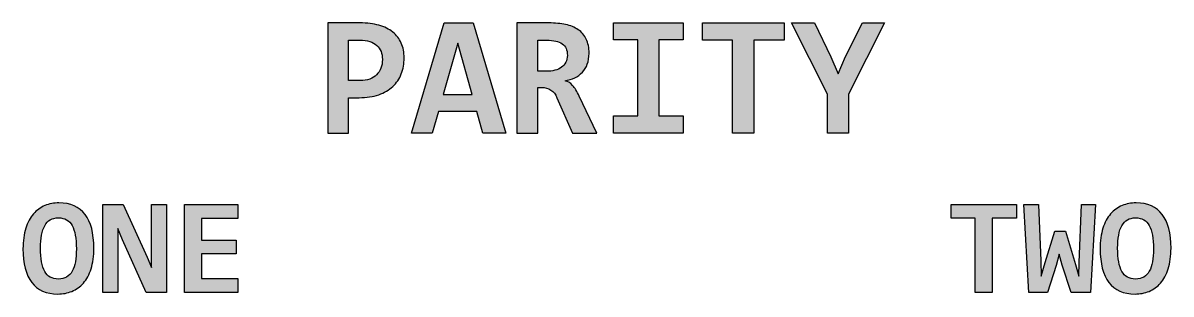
# Model space of a CAD drawing. Extents: x 264 to 349, y -535 to -258.
# Drawn here: x 271.4 to 337.9, y -495.3 to -479.6 of the extents above; entities that cross this region are included whole.
import ezdxf

# ---------------------------------------------------------------- set-up
doc = ezdxf.new("R2010")
doc.units = 0
doc.header["$MEASUREMENT"] = 0
doc.layers.add('LAYER_1', color=7, linetype='CONTINUOUS')

# ---------------------------------------------------------------- blocks, each defined once
blk = doc.blocks.new('BLOCK_3')
at = {"layer": 'LAYER_1'}
h = blk.add_hatch(color=7, dxfattribs=at)
h.dxf.hatch_style = 2
edge = h.paths.add_edge_path()
edge.add_spline(control_points=[(275.482, -492.661), (275.482, -493.124), (275.428, -493.525), (275.32, -493.861), (275.212, -494.197), (275.063, -494.472), (274.875, -494.689), (274.686, -494.905), (274.464, -495.065), (274.21, -495.169), (273.957, -495.273), (273.685, -495.325), (273.396, -495.325), (272.724, -495.325), (272.219, -495.102), (271.88, -494.656), (271.542, -494.208), (271.373, -493.56), (271.373, -492.708), (271.373, -492.244), (271.427, -491.845), (271.535, -491.509), (271.643, -491.173), (271.791, -490.897), (271.98, -490.681), (272.169, -490.464), (272.39, -490.304), (272.644, -490.2), (272.898, -490.096), (273.169, -490.044), (273.458, -490.044), (274.13, -490.044), (274.636, -490.267), (274.974, -490.712), (275.312, -491.157), (275.482, -491.807), (275.482, -492.661)], knot_values=[0, 0, 0, 0, 1, 1, 1, 2, 2, 2, 3, 3, 3, 4, 4, 4, 5, 5, 5, 6, 6, 6, 7, 7, 7, 8, 8, 8, 9, 9, 9, 10, 10, 10, 11, 11, 11, 12, 12, 12, 12], degree=3, periodic=1)
edge = h.paths.add_edge_path()
edge.add_spline(control_points=[(274.466, -492.708), (274.466, -492.104), (274.386, -491.654), (274.224, -491.357), (274.062, -491.06), (273.797, -490.911), (273.427, -490.911), (273.242, -490.911), (273.085, -490.949), (272.955, -491.027), (272.824, -491.103), (272.717, -491.216), (272.632, -491.365), (272.548, -491.513), (272.486, -491.696), (272.447, -491.913), (272.408, -492.13), (272.388, -492.38), (272.388, -492.661), (272.388, -493.265), (272.47, -493.716), (272.632, -494.013), (272.795, -494.31), (273.06, -494.458), (273.427, -494.458), (273.612, -494.458), (273.771, -494.419), (273.902, -494.343), (274.033, -494.266), (274.141, -494.154), (274.224, -494.005), (274.308, -493.857), (274.369, -493.673), (274.408, -493.456), (274.447, -493.239), (274.466, -492.99), (274.466, -492.708)], knot_values=[0, 0, 0, 0, 1, 1, 1, 2, 2, 2, 3, 3, 3, 4, 4, 4, 5, 5, 5, 6, 6, 6, 7, 7, 7, 8, 8, 8, 9, 9, 9, 10, 10, 10, 11, 11, 11, 12, 12, 12, 12], degree=3, periodic=1)
h = blk.add_hatch(color=7, dxfattribs=at)
h.dxf.hatch_style = 2
h.paths.add_polyline_path([(278.517, -495.236), (277.15, -492.189), (276.869, -491.532), (276.869, -493.65), (276.869, -495.236), (275.994, -495.236), (275.994, -490.13), (277.173, -490.13), (278.568, -493.197), (278.814, -493.794), (278.814, -491.54), (278.814, -490.13), (279.689, -490.13), (279.689, -495.236)])
h = blk.add_hatch(color=7, dxfattribs=at)
h.dxf.hatch_style = 2
h.paths.add_polyline_path([(280.744, -495.236), (280.744, -490.13), (283.818, -490.13), (283.818, -490.943), (281.72, -490.943), (281.72, -492.212), (283.72, -492.212), (283.72, -493.005), (281.72, -493.005), (281.72, -494.423), (283.818, -494.423), (283.818, -495.236)])
h = blk.add_hatch(color=7, dxfattribs=at)
h.dxf.hatch_style = 2
h.paths.add_polyline_path([(327.551, -490.931), (327.551, -495.236), (326.566, -495.236), (326.566, -490.931), (325.168, -490.931), (325.168, -490.13), (328.949, -490.13), (328.949, -490.931)])
h = blk.add_hatch(color=7, dxfattribs=at)
h.dxf.hatch_style = 2
h.paths.add_polyline_path([(333.242, -495.236), (332.113, -495.236), (331.609, -493.661), (331.426, -493.021), (331.25, -493.677), (330.754, -495.236), (329.672, -495.236), (329.387, -490.13), (330.234, -490.13), (330.355, -493.404), (330.387, -494.298), (330.617, -493.501), (331.18, -491.685), (331.785, -491.685), (332.379, -493.611), (332.57, -494.29), (332.586, -493.493), (332.715, -490.13), (333.531, -490.13)])
h = blk.add_hatch(color=7, dxfattribs=at)
h.dxf.hatch_style = 2
edge = h.paths.add_edge_path()
edge.add_spline(control_points=[(337.91, -492.661), (337.91, -493.124), (337.855, -493.525), (337.748, -493.861), (337.64, -494.197), (337.491, -494.472), (337.303, -494.689), (337.113, -494.905), (336.893, -495.065), (336.639, -495.169), (336.385, -495.273), (336.113, -495.325), (335.824, -495.325), (335.152, -495.325), (334.647, -495.102), (334.309, -494.656), (333.97, -494.208), (333.801, -493.56), (333.801, -492.708), (333.801, -492.244), (333.855, -491.845), (333.963, -491.509), (334.071, -491.173), (334.219, -490.897), (334.408, -490.681), (334.597, -490.464), (334.818, -490.304), (335.072, -490.2), (335.326, -490.096), (335.598, -490.044), (335.887, -490.044), (336.559, -490.044), (337.063, -490.267), (337.402, -490.712), (337.74, -491.157), (337.91, -491.807), (337.91, -492.661)], knot_values=[0, 0, 0, 0, 1, 1, 1, 2, 2, 2, 3, 3, 3, 4, 4, 4, 5, 5, 5, 6, 6, 6, 7, 7, 7, 8, 8, 8, 9, 9, 9, 10, 10, 10, 11, 11, 11, 12, 12, 12, 12], degree=3, periodic=1)
edge = h.paths.add_edge_path()
edge.add_spline(control_points=[(336.895, -492.708), (336.895, -492.104), (336.813, -491.654), (336.652, -491.357), (336.49, -491.06), (336.225, -490.911), (335.855, -490.911), (335.67, -490.911), (335.513, -490.949), (335.383, -491.027), (335.252, -491.103), (335.145, -491.216), (335.061, -491.365), (334.976, -491.513), (334.914, -491.696), (334.875, -491.913), (334.836, -492.13), (334.816, -492.38), (334.816, -492.661), (334.816, -493.265), (334.898, -493.716), (335.061, -494.013), (335.223, -494.31), (335.488, -494.458), (335.855, -494.458), (336.041, -494.458), (336.199, -494.419), (336.33, -494.343), (336.461, -494.266), (336.568, -494.154), (336.652, -494.005), (336.735, -493.857), (336.797, -493.673), (336.836, -493.456), (336.875, -493.239), (336.895, -492.99), (336.895, -492.708)], knot_values=[0, 0, 0, 0, 1, 1, 1, 2, 2, 2, 3, 3, 3, 4, 4, 4, 5, 5, 5, 6, 6, 6, 7, 7, 7, 8, 8, 8, 9, 9, 9, 10, 10, 10, 11, 11, 11, 12, 12, 12, 12], degree=3, periodic=1)
for points in [[(278.517, -495.236), (277.15, -492.189), (276.869, -491.532), (276.869, -493.65), (276.869, -495.236), (275.994, -495.236), (275.994, -490.13), (277.173, -490.13), (278.568, -493.197), (278.814, -493.794), (278.814, -491.54), (278.814, -490.13), (279.689, -490.13), (279.689, -495.236), (278.517, -495.236)], [(280.744, -495.236), (280.744, -490.13), (283.818, -490.13), (283.818, -490.943), (281.72, -490.943), (281.72, -492.212), (283.72, -492.212), (283.72, -493.005), (281.72, -493.005), (281.72, -494.423), (283.818, -494.423), (283.818, -495.236), (280.744, -495.236)], [(327.551, -490.931), (327.551, -495.236), (326.566, -495.236), (326.566, -490.931), (325.168, -490.931), (325.168, -490.13), (328.949, -490.13), (328.949, -490.931), (327.551, -490.931)], [(333.242, -495.236), (332.113, -495.236), (331.609, -493.661), (331.426, -493.021), (331.25, -493.677), (330.754, -495.236), (329.672, -495.236), (329.387, -490.13), (330.234, -490.13), (330.355, -493.404), (330.387, -494.298), (330.617, -493.501), (331.18, -491.685), (331.785, -491.685), (332.379, -493.611), (332.57, -494.29), (332.586, -493.493), (332.715, -490.13), (333.531, -490.13), (333.242, -495.236)]]:
    blk.add_lwpolyline(points, dxfattribs=at)
for points in [[(275.482, -492.661), (275.482, -493.124), (275.428, -493.525), (275.32, -493.861), (275.212, -494.197), (275.063, -494.472), (274.875, -494.689), (274.686, -494.905), (274.464, -495.065), (274.21, -495.169), (273.957, -495.273), (273.685, -495.325), (273.396, -495.325), (272.724, -495.325), (272.219, -495.102), (271.88, -494.656), (271.542, -494.208), (271.373, -493.56), (271.373, -492.708), (271.373, -492.244), (271.427, -491.845), (271.535, -491.509), (271.643, -491.173), (271.791, -490.897), (271.98, -490.681), (272.169, -490.464), (272.39, -490.304), (272.644, -490.2), (272.898, -490.096), (273.169, -490.044), (273.458, -490.044), (274.13, -490.044), (274.636, -490.267), (274.974, -490.712), (275.312, -491.157), (275.482, -491.807), (275.482, -492.661)], [(337.91, -492.661), (337.91, -493.124), (337.855, -493.525), (337.748, -493.861), (337.64, -494.197), (337.491, -494.472), (337.303, -494.689), (337.113, -494.905), (336.893, -495.065), (336.639, -495.169), (336.385, -495.273), (336.113, -495.325), (335.824, -495.325), (335.152, -495.325), (334.647, -495.102), (334.309, -494.656), (333.97, -494.208), (333.801, -493.56), (333.801, -492.708), (333.801, -492.244), (333.855, -491.845), (333.963, -491.509), (334.071, -491.173), (334.219, -490.897), (334.408, -490.681), (334.597, -490.464), (334.818, -490.304), (335.072, -490.2), (335.326, -490.096), (335.598, -490.044), (335.887, -490.044), (336.559, -490.044), (337.063, -490.267), (337.402, -490.712), (337.74, -491.157), (337.91, -491.807), (337.91, -492.661)], [(274.466, -492.708), (274.466, -492.104), (274.386, -491.654), (274.224, -491.357), (274.062, -491.06), (273.797, -490.911), (273.427, -490.911), (273.242, -490.911), (273.085, -490.949), (272.955, -491.027), (272.824, -491.103), (272.717, -491.216), (272.632, -491.365), (272.548, -491.513), (272.486, -491.696), (272.447, -491.913), (272.408, -492.13), (272.388, -492.38), (272.388, -492.661), (272.388, -493.265), (272.47, -493.716), (272.632, -494.013), (272.795, -494.31), (273.06, -494.458), (273.427, -494.458), (273.612, -494.458), (273.771, -494.419), (273.902, -494.343), (274.033, -494.266), (274.141, -494.154), (274.224, -494.005), (274.308, -493.857), (274.369, -493.673), (274.408, -493.456), (274.447, -493.239), (274.466, -492.99), (274.466, -492.708)], [(336.895, -492.708), (336.895, -492.104), (336.813, -491.654), (336.652, -491.357), (336.49, -491.06), (336.225, -490.911), (335.855, -490.911), (335.67, -490.911), (335.513, -490.949), (335.383, -491.027), (335.252, -491.103), (335.145, -491.216), (335.061, -491.365), (334.976, -491.513), (334.914, -491.696), (334.875, -491.913), (334.836, -492.13), (334.816, -492.38), (334.816, -492.661), (334.816, -493.265), (334.898, -493.716), (335.061, -494.013), (335.223, -494.31), (335.488, -494.458), (335.855, -494.458), (336.041, -494.458), (336.199, -494.419), (336.33, -494.343), (336.461, -494.266), (336.568, -494.154), (336.652, -494.005), (336.735, -493.857), (336.797, -493.673), (336.836, -493.456), (336.875, -493.239), (336.895, -492.99), (336.895, -492.708)]]:
    blk.add_open_spline(points, degree=3, knots=[0, 0, 0, 0, 1, 1, 1, 2, 2, 2, 3, 3, 3, 4, 4, 4, 5, 5, 5, 6, 6, 6, 7, 7, 7, 8, 8, 8, 9, 9, 9, 10, 10, 10, 11, 11, 11, 12, 12, 12, 12], dxfattribs=at)
blk = doc.blocks.new('BLOCK_9')
at = {"layer": 'LAYER_1'}
h = blk.add_hatch(color=7, dxfattribs=at)
h.dxf.hatch_style = 2
edge = h.paths.add_edge_path()
edge.add_spline(control_points=[(293.465, -481.647), (293.465, -481.979), (293.41, -482.285), (293.299, -482.567), (293.188, -482.849), (293.024, -483.092), (292.806, -483.297), (292.587, -483.502), (292.316, -483.661), (291.99, -483.776), (291.665, -483.889), (291.287, -483.947), (290.857, -483.947), (290.857, -483.947), (290.247, -483.947), (290.247, -483.947), (290.247, -483.947), (290.247, -485.997), (290.247, -485.997), (290.247, -485.997), (289.036, -485.997), (289.036, -485.997), (289.036, -485.997), (289.036, -479.615), (289.036, -479.615), (289.036, -479.615), (290.906, -479.615), (290.906, -479.615), (291.32, -479.615), (291.685, -479.66), (292.002, -479.749), (292.32, -479.839), (292.587, -479.97), (292.803, -480.143), (293.02, -480.315), (293.184, -480.528), (293.296, -480.78), (293.409, -481.032), (293.465, -481.321), (293.465, -481.647)], knot_values=[0, 0, 0, 0, 1, 1, 1, 2, 2, 2, 3, 3, 3, 4, 4, 4, 5, 5, 5, 6, 6, 6, 7, 7, 7, 8, 8, 8, 9, 9, 9, 10, 10, 10, 11, 11, 11, 12, 12, 12, 13, 13, 13, 13], degree=3, periodic=1)
edge = h.paths.add_edge_path()
edge.add_spline(control_points=[(292.205, -481.73), (292.205, -481.56), (292.178, -481.406), (292.125, -481.268), (292.071, -481.13), (291.989, -481.012), (291.88, -480.914), (291.771, -480.817), (291.634, -480.741), (291.468, -480.69), (291.302, -480.637), (291.105, -480.612), (290.877, -480.612), (290.877, -480.612), (290.247, -480.612), (290.247, -480.612), (290.247, -480.612), (290.247, -482.95), (290.247, -482.95), (290.247, -482.95), (290.916, -482.95), (290.916, -482.95), (291.125, -482.95), (291.308, -482.922), (291.468, -482.865), (291.627, -482.808), (291.762, -482.726), (291.871, -482.618), (291.979, -482.511), (292.062, -482.382), (292.12, -482.233), (292.177, -482.082), (292.205, -481.915), (292.205, -481.73)], knot_values=[0, 0, 0, 0, 1, 1, 1, 2, 2, 2, 3, 3, 3, 4, 4, 4, 5, 5, 5, 6, 6, 6, 7, 7, 7, 8, 8, 8, 9, 9, 9, 10, 10, 10, 11, 11, 11, 11], degree=3, periodic=1)
h = blk.add_hatch(color=7, dxfattribs=at)
h.dxf.hatch_style = 2
h.paths.add_polyline_path([(298.025, -485.997), (297.674, -484.738), (295.447, -484.738), (295.086, -485.997), (293.895, -485.997), (295.784, -479.615), (297.464, -479.615), (299.354, -485.997)])
h.paths.add_polyline_path([(296.575, -480.787), (295.735, -483.756), (297.405, -483.756)])
h = blk.add_hatch(color=7, dxfattribs=at)
h.dxf.hatch_style = 2
edge = h.paths.add_edge_path()
edge.add_spline(control_points=[(303.221, -485.997), (303.221, -485.997), (302.322, -483.947), (302.322, -483.947), (302.238, -483.751), (302.12, -483.604), (301.968, -483.504), (301.817, -483.406), (301.639, -483.356), (301.434, -483.356), (301.434, -483.356), (301.204, -483.356), (301.204, -483.356), (301.204, -483.356), (301.204, -485.997), (301.204, -485.997), (301.204, -485.997), (300.003, -485.997), (300.003, -485.997), (300.003, -485.997), (300.003, -479.615), (300.003, -479.615), (300.003, -479.615), (301.863, -479.615), (301.863, -479.615), (302.215, -479.615), (302.534, -479.646), (302.82, -479.705), (303.107, -479.766), (303.351, -479.865), (303.553, -480.006), (303.754, -480.146), (303.91, -480.328), (304.019, -480.553), (304.128, -480.778), (304.183, -481.052), (304.183, -481.378), (304.183, -481.613), (304.148, -481.821), (304.08, -482.003), (304.012, -482.185), (303.916, -482.342), (303.792, -482.474), (303.668, -482.606), (303.521, -482.712), (303.35, -482.794), (303.179, -482.875), (302.993, -482.932), (302.791, -482.965), (302.947, -482.997), (303.09, -483.086), (303.221, -483.231), (303.351, -483.376), (303.481, -483.585), (303.611, -483.859), (303.611, -483.859), (304.632, -485.997), (304.632, -485.997), (304.632, -485.997), (303.221, -485.997), (303.221, -485.997)], knot_values=[0, 0, 0, 0, 1, 1, 1, 2, 2, 2, 3, 3, 3, 4, 4, 4, 5, 5, 5, 6, 6, 6, 7, 7, 7, 8, 8, 8, 9, 9, 9, 10, 10, 10, 11, 11, 11, 12, 12, 12, 13, 13, 13, 14, 14, 14, 15, 15, 15, 16, 16, 16, 17, 17, 17, 18, 18, 18, 19, 19, 19, 20, 20, 20, 20], degree=3, periodic=1)
edge = h.paths.add_edge_path()
edge.add_spline(control_points=[(302.923, -481.495), (302.923, -481.183), (302.824, -480.958), (302.625, -480.822), (302.426, -480.685), (302.128, -480.616), (301.731, -480.616), (301.731, -480.616), (301.204, -480.616), (301.204, -480.616), (301.204, -480.616), (301.204, -482.418), (301.204, -482.418), (301.204, -482.418), (301.692, -482.418), (301.692, -482.418), (301.878, -482.418), (302.046, -482.399), (302.198, -482.36), (302.349, -482.321), (302.479, -482.262), (302.586, -482.184), (302.693, -482.106), (302.776, -482.009), (302.835, -481.893), (302.894, -481.778), (302.923, -481.645), (302.923, -481.495)], knot_values=[0, 0, 0, 0, 1, 1, 1, 2, 2, 2, 3, 3, 3, 4, 4, 4, 5, 5, 5, 6, 6, 6, 7, 7, 7, 8, 8, 8, 9, 9, 9, 9], degree=3, periodic=1)
h = blk.add_hatch(color=7, dxfattribs=at)
h.dxf.hatch_style = 2
h.paths.add_polyline_path([(305.604, -480.597), (305.604, -479.615), (309.637, -479.615), (309.637, -480.597), (308.23, -480.597), (308.23, -485.006), (309.637, -485.006), (309.637, -485.997), (305.604, -485.997), (305.604, -485.006), (307.01, -485.006), (307.01, -480.597)])
h = blk.add_hatch(color=7, dxfattribs=at)
h.dxf.hatch_style = 2
h.paths.add_polyline_path([(313.733, -480.616), (313.733, -485.997), (312.503, -485.997), (312.503, -480.616), (310.755, -480.616), (310.755, -479.615), (315.481, -479.615), (315.481, -480.616)])
h = blk.add_hatch(color=7, dxfattribs=at)
h.dxf.hatch_style = 2
h.paths.add_polyline_path([(319.212, -483.737), (319.212, -485.997), (317.991, -485.997), (317.991, -483.746), (315.916, -479.615), (317.249, -479.615), (318.187, -481.588), (318.616, -482.555), (319.046, -481.559), (320.027, -479.615), (321.307, -479.615)])
for points in [[(298.025, -485.997), (297.674, -484.738), (295.447, -484.738), (295.086, -485.997), (293.895, -485.997), (295.784, -479.615), (297.464, -479.615), (299.354, -485.997), (298.025, -485.997)], [(305.604, -480.597), (305.604, -479.615), (309.637, -479.615), (309.637, -480.597), (308.23, -480.597), (308.23, -485.006), (309.637, -485.006), (309.637, -485.997), (305.604, -485.997), (305.604, -485.006), (307.01, -485.006), (307.01, -480.597), (305.604, -480.597)], [(313.733, -480.616), (313.733, -485.997), (312.503, -485.997), (312.503, -480.616), (310.755, -480.616), (310.755, -479.615), (315.481, -479.615), (315.481, -480.616), (313.733, -480.616)], [(319.212, -483.737), (319.212, -485.997), (317.991, -485.997), (317.991, -483.746), (315.916, -479.615), (317.249, -479.615), (318.187, -481.588), (318.616, -482.555), (319.046, -481.559), (320.027, -479.615), (321.307, -479.615), (319.212, -483.737)], [(296.575, -480.787), (295.735, -483.756), (297.405, -483.756), (296.575, -480.787)]]:
    blk.add_lwpolyline(points, dxfattribs=at)
for points, knots in [([(293.465, -481.647), (293.465, -481.979), (293.41, -482.285), (293.299, -482.567), (293.188, -482.849), (293.024, -483.092), (292.806, -483.297), (292.587, -483.502), (292.316, -483.661), (291.99, -483.776), (291.665, -483.889), (291.287, -483.947), (290.857, -483.947), (290.857, -483.947), (290.247, -483.947), (290.247, -483.947), (290.247, -483.947), (290.247, -485.997), (290.247, -485.997), (290.247, -485.997), (289.036, -485.997), (289.036, -485.997), (289.036, -485.997), (289.036, -479.615), (289.036, -479.615), (289.036, -479.615), (290.906, -479.615), (290.906, -479.615), (291.32, -479.615), (291.685, -479.66), (292.002, -479.749), (292.32, -479.839), (292.587, -479.97), (292.803, -480.143), (293.02, -480.315), (293.184, -480.528), (293.296, -480.78), (293.409, -481.032), (293.465, -481.321), (293.465, -481.647)], [0, 0, 0, 0, 1, 1, 1, 2, 2, 2, 3, 3, 3, 4, 4, 4, 5, 5, 5, 6, 6, 6, 7, 7, 7, 8, 8, 8, 9, 9, 9, 10, 10, 10, 11, 11, 11, 12, 12, 12, 13, 13, 13, 13]), ([(303.221, -485.997), (303.221, -485.997), (302.322, -483.947), (302.322, -483.947), (302.238, -483.751), (302.12, -483.604), (301.968, -483.504), (301.817, -483.406), (301.639, -483.356), (301.434, -483.356), (301.434, -483.356), (301.204, -483.356), (301.204, -483.356), (301.204, -483.356), (301.204, -485.997), (301.204, -485.997), (301.204, -485.997), (300.003, -485.997), (300.003, -485.997), (300.003, -485.997), (300.003, -479.615), (300.003, -479.615), (300.003, -479.615), (301.863, -479.615), (301.863, -479.615), (302.215, -479.615), (302.534, -479.646), (302.82, -479.705), (303.107, -479.766), (303.351, -479.865), (303.553, -480.006), (303.754, -480.146), (303.91, -480.328), (304.019, -480.553), (304.128, -480.778), (304.183, -481.052), (304.183, -481.378), (304.183, -481.613), (304.148, -481.821), (304.08, -482.003), (304.012, -482.185), (303.916, -482.342), (303.792, -482.474), (303.668, -482.606), (303.521, -482.712), (303.35, -482.794), (303.179, -482.875), (302.993, -482.932), (302.791, -482.965), (302.947, -482.997), (303.09, -483.086), (303.221, -483.231), (303.351, -483.376), (303.481, -483.585), (303.611, -483.859), (303.611, -483.859), (304.632, -485.997), (304.632, -485.997), (304.632, -485.997), (303.221, -485.997), (303.221, -485.997)], [0, 0, 0, 0, 1, 1, 1, 2, 2, 2, 3, 3, 3, 4, 4, 4, 5, 5, 5, 6, 6, 6, 7, 7, 7, 8, 8, 8, 9, 9, 9, 10, 10, 10, 11, 11, 11, 12, 12, 12, 13, 13, 13, 14, 14, 14, 15, 15, 15, 16, 16, 16, 17, 17, 17, 18, 18, 18, 19, 19, 19, 20, 20, 20, 20]), ([(292.205, -481.73), (292.205, -481.56), (292.178, -481.406), (292.125, -481.268), (292.071, -481.13), (291.989, -481.012), (291.88, -480.914), (291.771, -480.817), (291.634, -480.741), (291.468, -480.69), (291.302, -480.637), (291.105, -480.612), (290.877, -480.612), (290.877, -480.612), (290.247, -480.612), (290.247, -480.612), (290.247, -480.612), (290.247, -482.95), (290.247, -482.95), (290.247, -482.95), (290.916, -482.95), (290.916, -482.95), (291.125, -482.95), (291.308, -482.922), (291.468, -482.865), (291.627, -482.808), (291.762, -482.726), (291.871, -482.618), (291.979, -482.511), (292.062, -482.382), (292.12, -482.233), (292.177, -482.082), (292.205, -481.915), (292.205, -481.73)], [0, 0, 0, 0, 1, 1, 1, 2, 2, 2, 3, 3, 3, 4, 4, 4, 5, 5, 5, 6, 6, 6, 7, 7, 7, 8, 8, 8, 9, 9, 9, 10, 10, 10, 11, 11, 11, 11]), ([(302.923, -481.495), (302.923, -481.183), (302.824, -480.958), (302.625, -480.822), (302.426, -480.685), (302.128, -480.616), (301.731, -480.616), (301.731, -480.616), (301.204, -480.616), (301.204, -480.616), (301.204, -480.616), (301.204, -482.418), (301.204, -482.418), (301.204, -482.418), (301.692, -482.418), (301.692, -482.418), (301.878, -482.418), (302.046, -482.399), (302.198, -482.36), (302.349, -482.321), (302.479, -482.262), (302.586, -482.184), (302.693, -482.106), (302.776, -482.009), (302.835, -481.893), (302.894, -481.778), (302.923, -481.645), (302.923, -481.495)], [0, 0, 0, 0, 1, 1, 1, 2, 2, 2, 3, 3, 3, 4, 4, 4, 5, 5, 5, 6, 6, 6, 7, 7, 7, 8, 8, 8, 9, 9, 9, 9])]:
    blk.add_open_spline(points, degree=3, knots=knots, dxfattribs=at)

msp = doc.modelspace()

# ---------------------------------------------------------------- block references
at = {"layer": 'LAYER_1'}
for name in ['BLOCK_9', 'BLOCK_3']:
    msp.add_blockref(name, (0, 0), dxfattribs=at)

doc.saveas('drawing.dxf')
